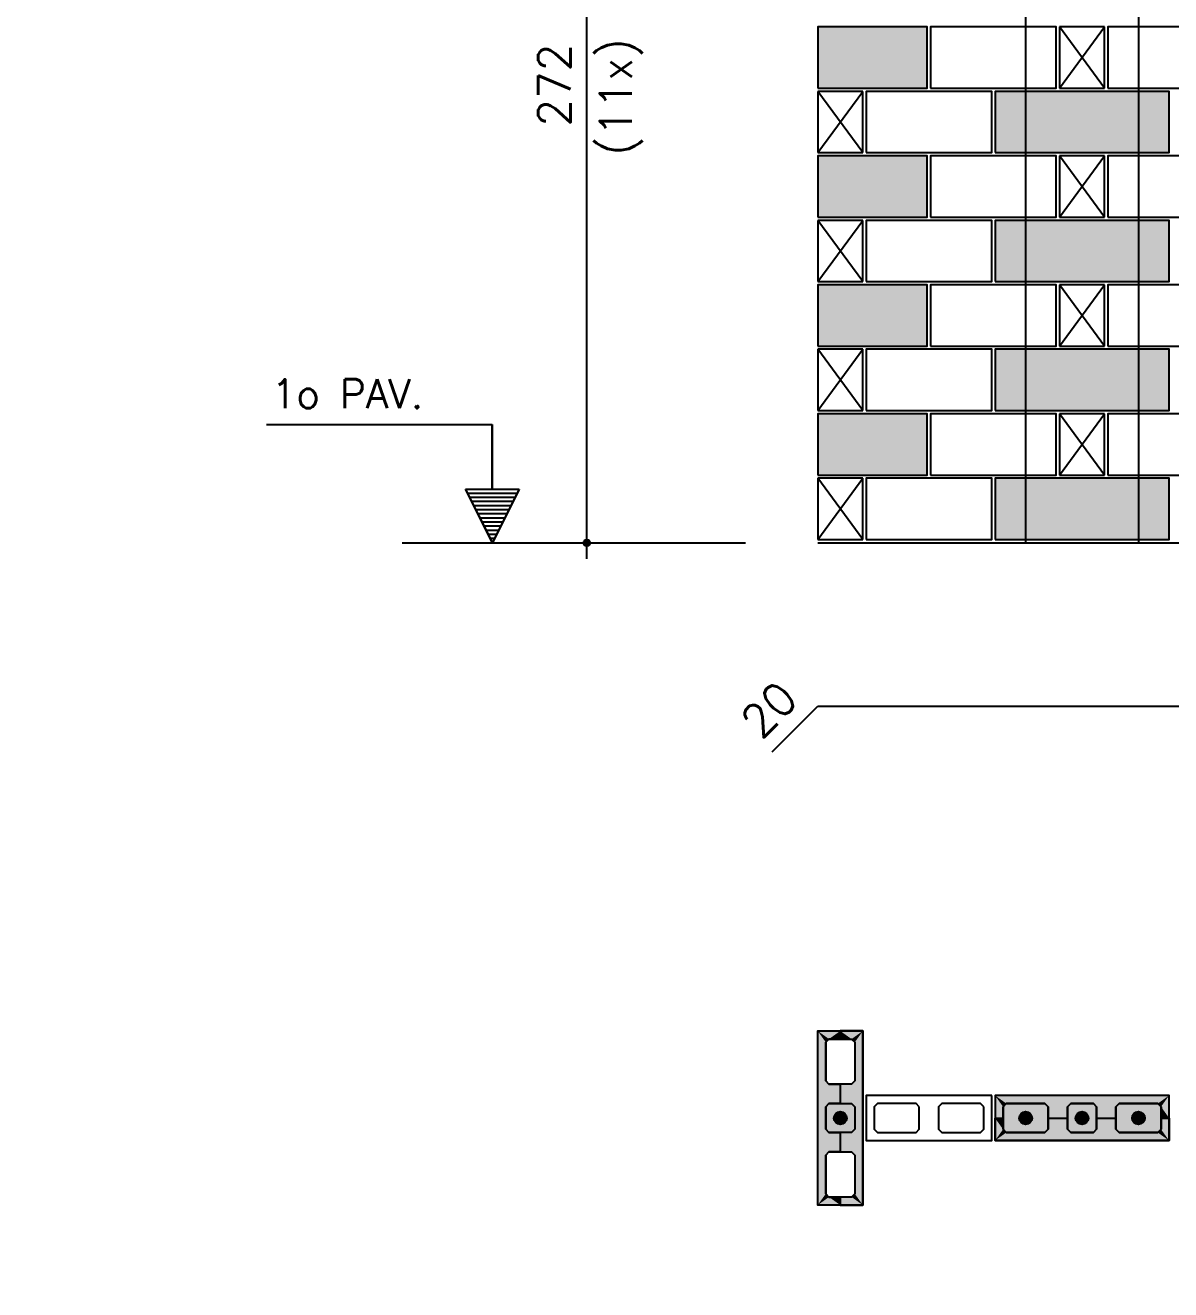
# Model space of a CAD drawing. Extents: x -1.9 to 86, y -1.5 to 61.
# Drawn here: x 37.57 to 44.68, y 30.22 to 38.07 of the extents above; entities that cross this region are included whole.
import ezdxf

# ---------------------------------------------------------------- set-up
doc = ezdxf.new("R2010")
doc.units = 0
doc.header["$MEASUREMENT"] = 0
for name, color, linetype in [('PENA_01', 1, 'CONTINUOUS'), ('PENA_02', 2, 'CONTINUOUS'), ('PENA_03', 3, 'CONTINUOUS'), ('PENA_05', 5, 'CONTINUOUS'), ('PENA_11', 252, 'CONTINUOUS'), ('PENA_19', 240, 'CONTINUOUS'), ('PENA_21', 100, 'CONTINUOUS')]:
    doc.layers.add(name, color=color, linetype=linetype)
doc.styles.get("Standard").update_dxf_attribs({"font": 'ROMANS.SHX'})

msp = doc.modelspace()

# ---------------------------------------------------------------- linework, layer by layer
at = {"layer": 'PENA_01', "linetype": 'Continuous'}
msp.add_line((39.9103, 34.8589), (42.0412, 34.8589), dxfattribs=at)
for points in [[(42.6986, 31.78), (42.7186, 31.76), (42.7186, 31.52), (42.6986, 31.5), (42.5586, 31.5), (42.5386, 31.52), (42.5386, 31.76), (42.5586, 31.78), (42.6986, 31.78)], [(42.6986, 31.38), (42.7186, 31.36), (42.7186, 31.22), (42.6986, 31.2), (42.5586, 31.2), (42.5386, 31.22), (42.5386, 31.36), (42.5586, 31.38), (42.6986, 31.38)], [(43.1186, 31.36), (43.0986, 31.38), (42.8586, 31.38), (42.8386, 31.36), (42.8386, 31.22), (42.8586, 31.2), (43.0986, 31.2), (43.1186, 31.22), (43.1186, 31.36)], [(43.5186, 31.36), (43.4986, 31.38), (43.2586, 31.38), (43.2386, 31.36), (43.2386, 31.22), (43.2586, 31.2), (43.4986, 31.2), (43.5186, 31.22), (43.5186, 31.36)], [(43.6386, 31.22), (43.6586, 31.2), (43.8986, 31.2), (43.9186, 31.22), (43.9186, 31.36), (43.8986, 31.38), (43.6586, 31.38), (43.6386, 31.36), (43.6386, 31.22)], [(44.0386, 31.22), (44.0586, 31.2), (44.1986, 31.2), (44.2186, 31.22), (44.2186, 31.36), (44.1986, 31.38), (44.0586, 31.38), (44.0386, 31.36), (44.0386, 31.22)], [(44.3386, 31.22), (44.3586, 31.2), (44.5986, 31.2), (44.6186, 31.22), (44.6186, 31.36), (44.5986, 31.38), (44.3586, 31.38), (44.3386, 31.36), (44.3386, 31.22)], [(42.6986, 31.08), (42.7186, 31.06), (42.7186, 30.82), (42.6986, 30.8), (42.5586, 30.8), (42.5386, 30.82), (42.5386, 31.06), (42.5586, 31.08), (42.6986, 31.08)]]:
    msp.add_lwpolyline(points, dxfattribs=at)
at = {"layer": 'PENA_02', "linetype": 'Continuous'}
for p, q in [((44.2686, 38.0589), (43.9886, 38.0589)), ((43.9886, 38.0589), (43.9886, 37.6789)), ((44.2686, 37.6789), (44.2686, 38.0589)), ((42.7686, 37.6589), (42.4886, 37.6589)), ((42.4886, 37.6589), (42.4886, 37.2789)), ((42.7686, 37.2789), (42.7686, 37.6589)), ((43.9886, 37.6789), (44.2686, 37.6789)), ((42.4886, 37.2789), (42.7686, 37.2789)), ((44.2686, 37.2589), (43.9886, 37.2589)), ((43.9886, 37.2589), (43.9886, 36.8789)), ((44.2686, 36.8789), (44.2686, 37.2589)), ((43.9886, 36.8789), (44.2686, 36.8789)), ((42.7686, 36.8589), (42.4886, 36.8589)), ((42.4886, 36.8589), (42.4886, 36.4789)), ((42.7686, 36.4789), (42.7686, 36.8589)), ((42.4886, 36.4789), (42.7686, 36.4789)), ((44.2686, 36.4589), (43.9886, 36.4589)), ((43.9886, 36.4589), (43.9886, 36.0789)), ((44.2686, 36.0789), (44.2686, 36.4589)), ((42.7686, 36.0589), (42.4886, 36.0589)), ((42.4886, 36.0589), (42.4886, 35.6789)), ((42.7686, 35.6789), (42.7686, 36.0589)), ((43.9886, 36.0789), (44.2686, 36.0789)), ((42.4886, 35.6789), (42.7686, 35.6789)), ((44.2686, 35.6589), (43.9886, 35.6589)), ((43.9886, 35.6589), (43.9886, 35.2789)), ((44.2686, 35.2789), (44.2686, 35.6589)), ((42.7686, 35.2589), (42.4886, 35.2589)), ((42.4886, 35.2589), (42.4886, 34.8789)), ((42.7686, 34.8789), (42.7686, 35.2589)), ((43.9886, 35.2789), (44.2686, 35.2789)), ((42.4886, 34.8789), (42.7686, 34.8789)), ((42.4886, 34.8589), (52.4686, 34.8589)), ((42.4886, 30.75), (42.4886, 31.83)), ((42.4886, 31.83), (42.7686, 31.83)), ((42.7686, 31.83), (42.7686, 30.75)), ((44.6686, 31.43), (43.5886, 31.43)), ((43.5886, 31.43), (43.5886, 31.15)), ((44.6686, 31.15), (44.6686, 31.43)), ((43.5886, 31.15), (44.6686, 31.15)), ((42.7686, 30.75), (42.4886, 30.75))]:
    msp.add_line(p, q, dxfattribs=at)
for points in [[(42.4886, 37.6789), (43.1686, 37.6789), (43.1686, 38.0589), (42.4886, 38.0589), (42.4886, 37.6789)], [(43.1886, 37.6789), (43.9686, 37.6789), (43.9686, 38.0589), (43.1886, 38.0589), (43.1886, 37.6789)], [(44.2886, 37.6789), (45.0686, 37.6789), (45.0686, 38.0589), (44.2886, 38.0589), (44.2886, 37.6789)], [(42.7886, 37.2789), (43.5686, 37.2789), (43.5686, 37.6589), (42.7886, 37.6589), (42.7886, 37.2789)], [(43.5886, 37.2789), (44.6686, 37.2789), (44.6686, 37.6589), (43.5886, 37.6589), (43.5886, 37.2789)], [(42.4886, 36.8789), (43.1686, 36.8789), (43.1686, 37.2589), (42.4886, 37.2589), (42.4886, 36.8789)], [(43.1886, 36.8789), (43.9686, 36.8789), (43.9686, 37.2589), (43.1886, 37.2589), (43.1886, 36.8789)], [(44.2886, 36.8789), (45.0686, 36.8789), (45.0686, 37.2589), (44.2886, 37.2589), (44.2886, 36.8789)], [(42.7886, 36.4789), (43.5686, 36.4789), (43.5686, 36.8589), (42.7886, 36.8589), (42.7886, 36.4789)], [(43.5886, 36.4789), (44.6686, 36.4789), (44.6686, 36.8589), (43.5886, 36.8589), (43.5886, 36.4789)], [(42.4886, 36.0789), (43.1686, 36.0789), (43.1686, 36.4589), (42.4886, 36.4589), (42.4886, 36.0789)], [(43.1886, 36.0789), (43.9686, 36.0789), (43.9686, 36.4589), (43.1886, 36.4589), (43.1886, 36.0789)], [(44.2886, 36.0789), (45.0686, 36.0789), (45.0686, 36.4589), (44.2886, 36.4589), (44.2886, 36.0789)], [(42.7886, 35.6789), (43.5686, 35.6789), (43.5686, 36.0589), (42.7886, 36.0589), (42.7886, 35.6789)], [(43.5886, 35.6789), (44.6686, 35.6789), (44.6686, 36.0589), (43.5886, 36.0589), (43.5886, 35.6789)], [(42.4886, 35.2789), (43.1686, 35.2789), (43.1686, 35.6589), (42.4886, 35.6589), (42.4886, 35.2789)], [(43.1886, 35.2789), (43.9686, 35.2789), (43.9686, 35.6589), (43.1886, 35.6589), (43.1886, 35.2789)], [(44.2886, 35.2789), (45.0686, 35.2789), (45.0686, 35.6589), (44.2886, 35.6589), (44.2886, 35.2789)], [(42.7886, 34.8789), (43.5686, 34.8789), (43.5686, 35.2589), (42.7886, 35.2589), (42.7886, 34.8789)], [(43.5886, 34.8789), (44.6686, 34.8789), (44.6686, 35.2589), (43.5886, 35.2589), (43.5886, 34.8789)], [(43.5686, 31.43), (42.7886, 31.43), (42.7886, 31.15), (43.5686, 31.15), (43.5686, 31.43)]]:
    msp.add_lwpolyline(points, dxfattribs=at)
for radius in [0.02, 0.01]:
    msp.add_circle((41.0564, 34.8589), radius, dxfattribs=at)
at = {"layer": 'PENA_03', "linetype": 'Continuous'}
for p, q in [((41.0564, 34.7584), (41.0564, 40.3989)), ((43.9886, 37.6789), (44.2686, 38.0589)), ((44.2686, 37.6789), (43.9886, 38.0589)), ((42.4886, 37.2789), (42.7686, 37.6589)), ((42.7686, 37.2789), (42.4886, 37.6589)), ((43.9886, 36.8789), (44.2686, 37.2589)), ((44.2686, 36.8789), (43.9886, 37.2589)), ((42.4886, 36.4789), (42.7686, 36.8589)), ((42.7686, 36.4789), (42.4886, 36.8589)), ((43.9886, 36.0789), (44.2686, 36.4589)), ((44.2686, 36.0789), (43.9886, 36.4589)), ((42.4886, 35.6789), (42.7686, 36.0589)), ((42.7686, 35.6789), (42.4886, 36.0589)), ((43.9886, 35.2789), (44.2686, 35.6589)), ((44.2686, 35.2789), (43.9886, 35.6589)), ((40.4693, 35.5908), (39.0693, 35.5908)), ((40.4693, 35.1908), (40.4693, 35.5908)), ((40.4707, 35.1908), (40.4707, 35.5922)), ((42.4886, 34.8789), (42.7686, 35.2589)), ((42.7686, 34.8789), (42.4886, 35.2589)), ((40.47, 34.8589), (40.3041, 35.1908)), ((40.3041, 35.1908), (40.4693, 35.1908)), ((40.47, 34.8621), (40.3063, 35.1894)), ((40.6337, 35.1894), (40.3063, 35.1894)), ((40.6232, 35.1653), (40.3168, 35.1653)), ((40.6359, 35.1908), (40.47, 34.8589)), ((40.6337, 35.1894), (40.47, 34.8621)), ((40.4707, 35.1908), (40.6359, 35.1908)), ((40.6104, 35.1397), (40.3296, 35.1397)), ((40.5976, 35.1142), (40.3423, 35.1142)), ((40.5849, 35.0887), (40.3551, 35.0887)), ((40.5721, 35.0632), (40.3679, 35.0632)), ((40.5593, 35.0376), (40.3806, 35.0376)), ((40.5466, 35.0121), (40.3934, 35.0121)), ((40.5338, 34.9866), (40.4062, 34.9866)), ((40.521, 34.961), (40.4189, 34.961)), ((40.5083, 34.9355), (40.4317, 34.9355)), ((40.4955, 34.91), (40.4445, 34.91)), ((40.4828, 34.8845), (40.4572, 34.8845))]:
    msp.add_line(p, q, dxfattribs=at)
for points in [[(42.7186, 31.22), (42.6986, 31.2), (42.5586, 31.2), (42.5386, 31.22), (42.5386, 31.36), (42.5586, 31.38), (42.6986, 31.38), (42.7186, 31.36), (42.7186, 31.22)], [(43.9186, 31.22), (43.8986, 31.2), (43.6586, 31.2), (43.6386, 31.22), (43.6386, 31.36), (43.6586, 31.38), (43.8986, 31.38), (43.9186, 31.36), (43.9186, 31.22)], [(44.2186, 31.22), (44.1986, 31.2), (44.0586, 31.2), (44.0386, 31.22), (44.0386, 31.36), (44.0586, 31.38), (44.1986, 31.38), (44.2186, 31.36), (44.2186, 31.22)], [(44.6186, 31.22), (44.5986, 31.2), (44.3586, 31.2), (44.3386, 31.22), (44.3386, 31.36), (44.3586, 31.38), (44.5986, 31.38), (44.6186, 31.36), (44.6186, 31.22)]]:
    msp.add_lwpolyline(points, dxfattribs=at)
for centre in [(42.6286, 31.29), (43.7786, 31.29), (44.1286, 31.29), (44.4786, 31.29)]:
    msp.add_circle(centre, 0.04, dxfattribs=at)
for points in [[(42.6686, 31.29), (42.6086, 31.3246), (42.5911, 31.3036)], [(42.6686, 31.29), (42.5911, 31.3036), (42.5911, 31.2763)], [(42.6686, 31.29), (42.6356, 31.3293), (42.6086, 31.3246)], [(42.6686, 31.29), (42.6593, 31.3157), (42.6356, 31.3293)], [(43.8186, 31.29), (43.7586, 31.3246), (43.7411, 31.3036)], [(43.8186, 31.29), (43.7411, 31.3036), (43.7411, 31.2763)], [(43.8186, 31.29), (43.7856, 31.3293), (43.7586, 31.3246)], [(43.8186, 31.29), (43.8093, 31.3157), (43.7856, 31.3293)], [(44.1686, 31.29), (44.1086, 31.3246), (44.0911, 31.3036)], [(44.1686, 31.29), (44.0911, 31.3036), (44.0911, 31.2763)], [(44.1686, 31.29), (44.1356, 31.3293), (44.1086, 31.3246)], [(44.1686, 31.29), (44.1593, 31.3157), (44.1356, 31.3293)], [(44.5186, 31.29), (44.4586, 31.3246), (44.4411, 31.3036)], [(44.5186, 31.29), (44.4411, 31.3036), (44.4411, 31.2763)], [(44.5186, 31.29), (44.4856, 31.3293), (44.4586, 31.3246)], [(44.5186, 31.29), (44.5093, 31.3157), (44.4856, 31.3293)], [(42.6686, 31.29), (42.5911, 31.2763), (42.6086, 31.2553)], [(42.6686, 31.29), (42.6086, 31.2553), (42.6356, 31.2506)], [(42.6686, 31.29), (42.6356, 31.2506), (42.6593, 31.2642)], [(42.6686, 31.29), (42.6593, 31.2642), (42.6686, 31.29)], [(43.8186, 31.29), (43.7411, 31.2763), (43.7586, 31.2553)], [(43.8186, 31.29), (43.7586, 31.2553), (43.7856, 31.2506)], [(43.8186, 31.29), (43.7856, 31.2506), (43.8093, 31.2642)], [(43.8186, 31.29), (43.8093, 31.2642), (43.8186, 31.29)], [(44.1686, 31.29), (44.0911, 31.2763), (44.1086, 31.2553)], [(44.1686, 31.29), (44.1086, 31.2553), (44.1356, 31.2506)], [(44.1686, 31.29), (44.1356, 31.2506), (44.1593, 31.2642)], [(44.1686, 31.29), (44.1593, 31.2642), (44.1686, 31.29)], [(44.5186, 31.29), (44.4411, 31.2763), (44.4586, 31.2553)], [(44.5186, 31.29), (44.4586, 31.2553), (44.4856, 31.2506)], [(44.5186, 31.29), (44.4856, 31.2506), (44.5093, 31.2642)], [(44.5186, 31.29), (44.5093, 31.2642), (44.5186, 31.29)]]:
    msp.add_solid(points, dxfattribs=at)
at = {"layer": 'PENA_05', "linetype": 'Continuous'}
for p, q in [((42.2058, 33.5618), (42.4887, 33.8446)), ((42.4887, 33.8446), (52.3685, 33.8451))]:
    msp.add_line(p, q, dxfattribs=at)
for points in [[(43.7786, 41.0989), (43.7786, 34.8589)], [(44.4786, 41.0989), (44.4786, 34.8589)]]:
    msp.add_lwpolyline(points, dxfattribs=at)
at = {"layer": 'PENA_11', "linetype": 'Continuous'}
for points in [[(42.7186, 31.22), (42.5386, 31.36), (42.5586, 31.38)], [(42.7186, 31.22), (42.5586, 31.38), (42.6986, 31.38)], [(42.7186, 31.22), (42.6986, 31.38), (42.7186, 31.36)], [(43.9186, 31.22), (43.6386, 31.36), (43.6586, 31.38)], [(43.9186, 31.22), (43.6586, 31.38), (43.8986, 31.38)], [(43.9186, 31.22), (43.8986, 31.38), (43.9186, 31.36)], [(44.2186, 31.22), (44.0386, 31.36), (44.0586, 31.38)], [(44.2186, 31.22), (44.0586, 31.38), (44.1986, 31.38)], [(44.2186, 31.22), (44.1986, 31.38), (44.2186, 31.36)], [(44.6186, 31.22), (44.3386, 31.36), (44.3586, 31.38)], [(44.6186, 31.22), (44.3586, 31.38), (44.5986, 31.38)], [(44.6186, 31.22), (44.5986, 31.38), (44.6186, 31.36)], [(42.7186, 31.22), (42.5386, 31.22), (42.5386, 31.36)], [(42.7186, 31.22), (42.7186, 31.36), (42.7186, 31.22)], [(43.9186, 31.22), (43.6386, 31.22), (43.6386, 31.36)], [(43.9186, 31.22), (43.9186, 31.36), (43.9186, 31.22)], [(44.2186, 31.22), (44.0386, 31.22), (44.0386, 31.36)], [(44.2186, 31.22), (44.2186, 31.36), (44.2186, 31.22)], [(44.6186, 31.22), (44.3386, 31.22), (44.3386, 31.36)], [(44.6186, 31.22), (44.6186, 31.36), (44.6186, 31.22)], [(42.7186, 31.22), (42.5586, 31.2), (42.5386, 31.22)], [(42.7186, 31.22), (42.6986, 31.2), (42.5586, 31.2)], [(43.9186, 31.22), (43.6586, 31.2), (43.6386, 31.22)], [(43.9186, 31.22), (43.8986, 31.2), (43.6586, 31.2)], [(44.2186, 31.22), (44.0586, 31.2), (44.0386, 31.22)], [(44.2186, 31.22), (44.1986, 31.2), (44.0586, 31.2)], [(44.6186, 31.22), (44.3586, 31.2), (44.3386, 31.22)], [(44.6186, 31.22), (44.5986, 31.2), (44.3586, 31.2)]]:
    msp.add_solid(points, dxfattribs=at)
at = {"layer": 'PENA_19', "linetype": 'Continuous'}
for points in [[(43.5886, 37.2789), (44.6686, 37.2789), (44.6686, 37.6589), (43.5886, 37.6589), (43.5886, 37.2789)], [(43.5886, 36.4789), (44.6686, 36.4789), (44.6686, 36.8589), (43.5886, 36.8589), (43.5886, 36.4789)], [(43.5886, 35.6789), (44.6686, 35.6789), (44.6686, 36.0589), (43.5886, 36.0589), (43.5886, 35.6789)], [(43.5886, 34.8789), (44.6686, 34.8789), (44.6686, 35.2589), (43.5886, 35.2589), (43.5886, 34.8789)], [(42.6286, 31.83), (42.6286, 31.78), (42.5586, 31.78), (42.5386, 31.76), (42.5386, 31.52), (42.5586, 31.5), (42.6286, 31.5), (42.6286, 31.38), (42.5586, 31.38), (42.5386, 31.36), (42.5386, 31.22), (42.5586, 31.2), (42.6286, 31.2), (42.6286, 31.08), (42.5586, 31.08), (42.5386, 31.06), (42.5386, 30.82), (42.5586, 30.8), (42.6286, 30.8), (42.6286, 30.75), (42.4886, 30.75), (42.4886, 31.83), (42.6286, 31.83)], [(42.6286, 31.83), (42.6286, 31.78), (42.6986, 31.78), (42.7186, 31.76), (42.7186, 31.52), (42.6986, 31.5), (42.6286, 31.5), (42.6286, 31.38), (42.6986, 31.38), (42.7186, 31.36), (42.7186, 31.22), (42.6986, 31.2), (42.6286, 31.2), (42.6286, 31.08), (42.6986, 31.08), (42.7186, 31.06), (42.7186, 30.82), (42.6986, 30.8), (42.6286, 30.8), (42.6286, 30.75), (42.7686, 30.75), (42.7686, 31.83), (42.6286, 31.83)], [(43.5886, 31.29), (43.6386, 31.29), (43.6386, 31.36), (43.6586, 31.38), (43.8986, 31.38), (43.9186, 31.36), (43.9186, 31.29), (44.0386, 31.29), (44.0386, 31.36), (44.0586, 31.38), (44.1986, 31.38), (44.2186, 31.36), (44.2186, 31.29), (44.3386, 31.29), (44.3386, 31.36), (44.3586, 31.38), (44.5986, 31.38), (44.6186, 31.36), (44.6186, 31.29), (44.6686, 31.29), (44.6686, 31.43), (43.5886, 31.43), (43.5886, 31.29)], [(43.5886, 31.29), (43.6386, 31.29), (43.6386, 31.22), (43.6586, 31.2), (43.8986, 31.2), (43.9186, 31.22), (43.9186, 31.29), (44.0386, 31.29), (44.0386, 31.22), (44.0586, 31.2), (44.1986, 31.2), (44.2186, 31.22), (44.2186, 31.29), (44.3386, 31.29), (44.3386, 31.22), (44.3586, 31.2), (44.5986, 31.2), (44.6186, 31.22), (44.6186, 31.29), (44.6686, 31.29), (44.6686, 31.15), (43.5886, 31.15), (43.5886, 31.29)]]:
    msp.add_lwpolyline(points, dxfattribs=at)
for points in [[(43.5886, 37.2789), (44.6686, 37.2789), (44.6686, 37.6589)], [(43.5886, 37.2789), (44.6686, 37.6589), (43.5886, 37.6589)], [(43.5886, 37.2789), (43.5886, 37.6589), (43.5886, 37.2789)], [(43.5886, 36.4789), (44.6686, 36.4789), (44.6686, 36.8589)], [(43.5886, 36.4789), (44.6686, 36.8589), (43.5886, 36.8589)], [(43.5886, 36.4789), (43.5886, 36.8589), (43.5886, 36.4789)], [(43.5886, 35.6789), (44.6686, 35.6789), (44.6686, 36.0589)], [(43.5886, 35.6789), (44.6686, 36.0589), (43.5886, 36.0589)], [(43.5886, 35.6789), (43.5886, 36.0589), (43.5886, 35.6789)], [(43.5886, 34.8789), (44.6686, 34.8789), (44.6686, 35.2589)], [(43.5886, 34.8789), (44.6686, 35.2589), (43.5886, 35.2589)], [(43.5886, 34.8789), (43.5886, 35.2589), (43.5886, 34.8789)], [(42.4886, 30.75), (42.4886, 31.83), (42.5386, 30.82)], [(42.4886, 31.83), (42.5386, 31.36), (42.5386, 30.82)], [(42.5386, 31.52), (42.5386, 31.36), (42.4886, 31.83)], [(42.5386, 31.76), (42.4886, 31.83), (42.5586, 31.78)], [(42.4886, 31.83), (42.6286, 31.83), (42.5586, 31.78)], [(42.4886, 31.83), (42.5386, 31.76), (42.5386, 31.52)], [(42.6286, 31.83), (42.6286, 31.78), (42.5586, 31.78)], [(42.6286, 31.83), (42.6986, 31.78), (42.7686, 31.83)], [(42.6286, 31.83), (42.6286, 31.78), (42.6986, 31.78)], [(42.7686, 31.83), (42.6986, 31.78), (42.7186, 31.76)], [(42.7686, 31.83), (42.7186, 31.76), (42.7686, 30.75)], [(42.7686, 30.75), (42.7186, 31.76), (42.7186, 31.52)], [(42.5586, 31.5), (42.5586, 31.38), (42.5386, 31.52)], [(42.5586, 31.38), (42.5386, 31.36), (42.5386, 31.52)], [(42.6286, 31.5), (42.6286, 31.38), (42.5586, 31.5)], [(42.6286, 31.38), (42.5586, 31.38), (42.5586, 31.5)], [(42.6986, 31.5), (42.6286, 31.5), (42.6986, 31.38)], [(42.6286, 31.5), (42.6286, 31.38), (42.6986, 31.38)], [(42.7186, 31.36), (42.7186, 31.52), (42.6986, 31.5)], [(42.7186, 31.36), (42.6986, 31.5), (42.6986, 31.38)], [(42.7686, 30.75), (42.7186, 31.52), (42.7186, 31.36)], [(44.6686, 31.43), (43.5886, 31.43), (43.6586, 31.38)], [(43.5886, 31.43), (43.5886, 31.29), (43.6386, 31.29)], [(43.5886, 31.43), (43.6386, 31.29), (43.6386, 31.36)], [(43.5886, 31.43), (43.6386, 31.36), (43.6586, 31.38)], [(44.6686, 31.43), (43.6586, 31.38), (43.8986, 31.38)], [(44.6686, 31.43), (43.8986, 31.38), (44.0586, 31.38)], [(43.9186, 31.36), (44.0586, 31.38), (43.8986, 31.38)], [(43.9186, 31.36), (44.0386, 31.36), (44.0586, 31.38)], [(44.6686, 31.43), (44.0586, 31.38), (44.1986, 31.38)], [(44.6686, 31.43), (44.1986, 31.38), (44.2186, 31.36)], [(44.6686, 31.43), (44.2186, 31.36), (44.3586, 31.38)], [(44.2186, 31.36), (44.3386, 31.36), (44.3586, 31.38)], [(44.6686, 31.43), (44.3586, 31.38), (44.5986, 31.38)], [(44.6686, 31.43), (44.5986, 31.38), (44.6186, 31.36)], [(44.6686, 31.43), (44.6186, 31.36), (44.6686, 31.29)], [(42.5386, 30.82), (42.5386, 31.36), (42.5386, 31.06)], [(42.5386, 31.36), (42.5386, 31.22), (42.5386, 31.06)], [(42.7186, 31.22), (42.7686, 30.75), (42.7186, 31.36)], [(43.9186, 31.36), (43.9186, 31.29), (44.0386, 31.29)], [(43.9186, 31.36), (44.0386, 31.29), (44.0386, 31.36)], [(44.2186, 31.36), (44.2186, 31.29), (44.3386, 31.29)], [(44.2186, 31.36), (44.3386, 31.29), (44.3386, 31.36)], [(44.6686, 31.29), (44.6186, 31.36), (44.6186, 31.29)], [(42.5386, 31.06), (42.5386, 31.22), (42.5586, 31.08)], [(42.5386, 31.22), (42.5586, 31.2), (42.5586, 31.08)], [(42.6986, 31.2), (42.7186, 31.06), (42.7186, 31.22)], [(42.7186, 31.06), (42.7686, 30.75), (42.7186, 31.22)], [(43.6386, 31.22), (43.5886, 31.15), (43.5886, 31.29)], [(43.6386, 31.22), (43.5886, 31.29), (43.6386, 31.29)], [(43.6386, 31.22), (43.6586, 31.2), (43.5886, 31.15)], [(44.0586, 31.2), (43.8986, 31.2), (43.9186, 31.22)], [(44.0386, 31.29), (44.0386, 31.22), (43.9186, 31.29)], [(44.0386, 31.22), (44.0586, 31.2), (43.9186, 31.29)], [(43.9186, 31.29), (44.0586, 31.2), (43.9186, 31.22)], [(44.6686, 31.15), (44.1986, 31.2), (44.2186, 31.22)], [(44.2186, 31.29), (44.3386, 31.29), (44.3386, 31.22)], [(44.2186, 31.29), (44.3386, 31.22), (44.3586, 31.2)], [(44.2186, 31.29), (44.3586, 31.2), (44.2186, 31.22)], [(44.6686, 31.15), (44.2186, 31.22), (44.3586, 31.2)], [(44.6686, 31.15), (44.5986, 31.2), (44.6186, 31.22)], [(44.6686, 31.15), (44.6186, 31.22), (44.6186, 31.29)], [(44.6686, 31.15), (44.6186, 31.29), (44.6686, 31.29)], [(42.5586, 31.08), (42.5586, 31.2), (42.6286, 31.08)], [(42.5586, 31.2), (42.6286, 31.2), (42.6286, 31.08)], [(42.6286, 31.2), (42.6986, 31.08), (42.6986, 31.2)], [(42.6986, 31.08), (42.6286, 31.2), (42.6286, 31.08)], [(42.6986, 31.08), (42.7186, 31.06), (42.6986, 31.2)], [(44.6686, 31.15), (43.5886, 31.15), (43.6586, 31.2)], [(44.6686, 31.15), (43.6586, 31.2), (43.8986, 31.2)], [(44.6686, 31.15), (43.8986, 31.2), (44.0586, 31.2)], [(44.6686, 31.15), (44.0586, 31.2), (44.1986, 31.2)], [(44.6686, 31.15), (44.3586, 31.2), (44.5986, 31.2)], [(42.7686, 30.75), (42.7186, 31.06), (42.7186, 30.82)], [(42.4886, 30.75), (42.5386, 30.82), (42.5586, 30.8)], [(42.6286, 30.75), (42.4886, 30.75), (42.5586, 30.8)], [(42.6286, 30.8), (42.6286, 30.75), (42.5586, 30.8)], [(42.7686, 30.75), (42.6986, 30.8), (42.6286, 30.8)], [(42.7686, 30.75), (42.6286, 30.8), (42.6286, 30.75)], [(42.7686, 30.75), (42.7186, 30.82), (42.6986, 30.8)]]:
    msp.add_solid(points, dxfattribs=at)
at = {"layer": 'PENA_21', "linetype": 'Continuous'}
for points in [[(42.4886, 37.6789), (43.1686, 37.6789), (43.1686, 38.0589), (42.4886, 38.0589), (42.4886, 37.6789)], [(42.4886, 36.8789), (43.1686, 36.8789), (43.1686, 37.2589), (42.4886, 37.2589), (42.4886, 36.8789)], [(42.4886, 36.0789), (43.1686, 36.0789), (43.1686, 36.4589), (42.4886, 36.4589), (42.4886, 36.0789)], [(42.4886, 35.2789), (43.1686, 35.2789), (43.1686, 35.6589), (42.4886, 35.6589), (42.4886, 35.2789)]]:
    msp.add_lwpolyline(points, dxfattribs=at)
for points in [[(42.4886, 37.6789), (43.1686, 37.6789), (43.1686, 38.0589)], [(42.4886, 37.6789), (43.1686, 38.0589), (42.4886, 38.0589)], [(42.4886, 37.6789), (42.4886, 38.0589), (42.4886, 37.6789)], [(42.4886, 36.8789), (43.1686, 36.8789), (43.1686, 37.2589)], [(42.4886, 36.8789), (43.1686, 37.2589), (42.4886, 37.2589)], [(42.4886, 36.8789), (42.4886, 37.2589), (42.4886, 36.8789)], [(42.4886, 36.0789), (43.1686, 36.0789), (43.1686, 36.4589)], [(42.4886, 36.0789), (43.1686, 36.4589), (42.4886, 36.4589)], [(42.4886, 36.0789), (42.4886, 36.4589), (42.4886, 36.0789)], [(42.4886, 35.2789), (43.1686, 35.2789), (43.1686, 35.6589)], [(42.4886, 35.2789), (43.1686, 35.6589), (42.4886, 35.6589)], [(42.4886, 35.2789), (42.4886, 35.6589), (42.4886, 35.2789)]]:
    msp.add_solid(points, dxfattribs=at)

# ---------------------------------------------------------------- texts
at = {"layer": 'PENA_03', "linetype": 'Continuous'}
for s, rotation, p in [('272', 90, (40.9541, 37.4403)), ('(11x)', 90, (41.3359, 37.2602)), ('20', 45, (42.1351, 33.6325))]:
    msp.add_text(s, height=0.2, rotation=rotation, dxfattribs=at).set_placement(p)
msp.add_text('1o PAV.', height=0.18, dxfattribs=at).set_placement((39.0996, 35.6927))

doc.saveas('drawing.dxf')
